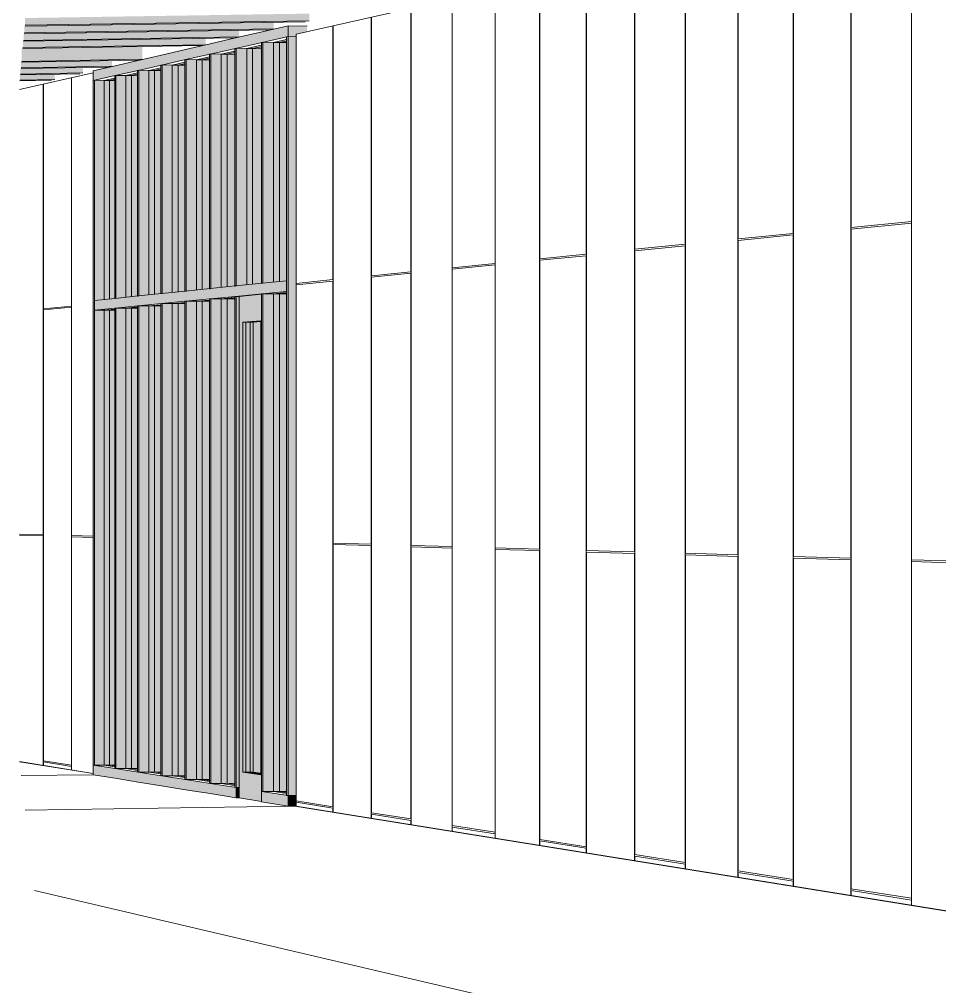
# Model space of a CAD drawing. Header units: inches. Extents: x -2804 to 58974, y -36095 to 66.
# Drawn here: x -2804.3294 to -2804.2335, y 59.9476 to 60.0485 of the extents above; entities that cross this region are included whole.
import ezdxf

# ---------------------------------------------------------------- set-up
doc = ezdxf.new("R2010")
doc.units = ezdxf.units.IN
doc.header["$MEASUREMENT"] = 0
for name, color, linetype, lineweight in [('A-DOOR', 31, 'Continuous', 13), ('A-GLAZ-CURT', 52, 'Continuous', 9), ('A-GLAZ-CWMG', 51, 'Continuous', 9), ('A-WALL-PATT', 111, 'Continuous', 13), ('Conc', 7, 'Continuous', 9), ('L-SITE-WALL', 31, 'Continuous', 13), ('S-BEAM', 12, 'Continuous', 9)]:
    doc.layers.add(name, color=color, linetype=linetype, lineweight=lineweight)

# ---------------------------------------------------------------- blocks, each defined once
blk = doc.blocks.new('FP_22-Entrance - Xcel')
at = {"layer": 'A-WALL-PATT', "lineweight": 9}
for p, q in [((-2804.32692, 59.99475), (-2804.32692, 60.04176)), ((-2804.3269, 60.01832), (-2804.3269, 60.04177)), ((-2804.32399, 60.01861), (-2804.32399, 60.04244)), ((-2804.32398, 59.99466), (-2804.32398, 60.04244)), ((-2804.32399, 60.01861), (-2804.3269, 60.01832)), ((-2804.32399, 60.01849), (-2804.3269, 60.0182)), ((-2804.3269, 59.97118), (-2804.3269, 60.0182)), ((-2804.32399, 59.97072), (-2804.32399, 60.01849)), ((-2804.32692, 59.99475), (-2804.32941, 59.99482)), ((-2804.32941, 59.9947), (-2804.32692, 59.99463)), ((-2804.32692, 59.97106), (-2804.32692, 59.99463)), ((-2804.32173, 59.9946), (-2804.32398, 59.99466)), ((-2804.32398, 59.99454), (-2804.32173, 59.99447)), ((-2804.32398, 59.97059), (-2804.32398, 59.99454)), ((-2804.3269, 59.97118), (-2804.32399, 59.97072)), ((-2804.32692, 59.97069), (-2804.32692, 59.97106)), ((-2804.32399, 59.97059), (-2804.3269, 59.97106)), ((-2804.3269, 59.97069), (-2804.3269, 59.97106)), ((-2804.32399, 59.97022), (-2804.32399, 59.97059)), ((-2804.32398, 59.97022), (-2804.32398, 59.97059))]:
    blk.add_line(p, q, dxfattribs=at)
blk = doc.blocks.new('FP_23-Entrance - Xcel')
at = {"layer": 'A-WALL-PATT', "lineweight": 9}
for p, q in [((-2804.20789, 60.03031), (-2804.20789, 60.06789)), ((-2804.20785, 59.99131), (-2804.20785, 60.0679)), ((-2804.21556, 59.99153), (-2804.21556, 60.06616)), ((-2804.21553, 60.02954), (-2804.21553, 60.06617)), ((-2804.22286, 60.0288), (-2804.22286, 60.06451)), ((-2804.22282, 59.99174), (-2804.22282, 60.06452)), ((-2804.2298, 59.99194), (-2804.2298, 60.06294)), ((-2804.22976, 60.0281), (-2804.22976, 60.06295)), ((-2804.23641, 60.02743), (-2804.23641, 60.06145)), ((-2804.23638, 59.99213), (-2804.23638, 60.06146)), ((-2804.24272, 59.99232), (-2804.24272, 60.06003)), ((-2804.24268, 60.0268), (-2804.24268, 60.06004)), ((-2804.24874, 60.02619), (-2804.24874, 60.05867)), ((-2804.24871, 59.99249), (-2804.24871, 60.05868)), ((-2804.25449, 59.99266), (-2804.25449, 60.05737)), ((-2804.25446, 60.02562), (-2804.25446, 60.05738)), ((-2804.25999, 60.02506), (-2804.25999, 60.05613)), ((-2804.25997, 59.99282), (-2804.25997, 60.05614)), ((-2804.26527, 59.99297), (-2804.26527, 60.05494)), ((-2804.26524, 60.02453), (-2804.26524, 60.05495)), ((-2804.27032, 60.02402), (-2804.27032, 60.0538)), ((-2804.27029, 59.99311), (-2804.27029, 60.05381)), ((-2804.27517, 59.99325), (-2804.27517, 60.05271)), ((-2804.27514, 60.02353), (-2804.27514, 60.05271)), ((-2804.27982, 60.02306), (-2804.27982, 60.05166)), ((-2804.2798, 59.99339), (-2804.2798, 60.05166)), ((-2804.28429, 59.99352), (-2804.28429, 60.05065)), ((-2804.28427, 60.02261), (-2804.28427, 60.05065)), ((-2804.28859, 60.02218), (-2804.28859, 60.04968)), ((-2804.28857, 59.99364), (-2804.28857, 60.04968)), ((-2804.29672, 60.02136), (-2804.29672, 60.04785)), ((-2804.2967, 59.99388), (-2804.2967, 60.04785)), ((-2804.29273, 59.99376), (-2804.29273, 60.04874)), ((-2804.29271, 60.02176), (-2804.29271, 60.04875)), ((-2804.20789, 60.03031), (-2804.21553, 60.02954)), ((-2804.20789, 60.03011), (-2804.21553, 60.02934)), ((-2804.20789, 59.95232), (-2804.20789, 60.03011)), ((-2804.22286, 60.0288), (-2804.22976, 60.0281)), ((-2804.22286, 60.02861), (-2804.22976, 60.02792)), ((-2804.22286, 59.95469), (-2804.22286, 60.02861)), ((-2804.21553, 59.95353), (-2804.21553, 60.02934)), ((-2804.22976, 59.95578), (-2804.22976, 60.02792)), ((-2804.23641, 60.02743), (-2804.24268, 60.0268)), ((-2804.23641, 60.02725), (-2804.24268, 60.02662)), ((-2804.24268, 59.95783), (-2804.24268, 60.02662)), ((-2804.23641, 59.95684), (-2804.23641, 60.02725)), ((-2804.24874, 60.02619), (-2804.25446, 60.02562)), ((-2804.24874, 60.02602), (-2804.25446, 60.02545)), ((-2804.24874, 59.95879), (-2804.24874, 60.02602)), ((-2804.25999, 60.02506), (-2804.26524, 60.02453)), ((-2804.25999, 60.02489), (-2804.26524, 60.02437)), ((-2804.25999, 59.96057), (-2804.25999, 60.02489)), ((-2804.25446, 59.9597), (-2804.25446, 60.02545)), ((-2804.27032, 60.02402), (-2804.27514, 60.02353)), ((-2804.27032, 60.02386), (-2804.27514, 60.02338)), ((-2804.27032, 59.96221), (-2804.27032, 60.02386)), ((-2804.26524, 59.96141), (-2804.26524, 60.02437)), ((-2804.27982, 60.02306), (-2804.28427, 60.02261)), ((-2804.27982, 60.02291), (-2804.28427, 60.02246)), ((-2804.27982, 59.96372), (-2804.27982, 60.02291)), ((-2804.27514, 59.96297), (-2804.27514, 60.02338)), ((-2804.28859, 60.02218), (-2804.29271, 60.02176)), ((-2804.28859, 60.02203), (-2804.29271, 60.02162)), ((-2804.29271, 59.96576), (-2804.29271, 60.02162)), ((-2804.28859, 59.96511), (-2804.28859, 60.02203)), ((-2804.28427, 59.96442), (-2804.28427, 60.02246)), ((-2804.29672, 60.02136), (-2804.30054, 60.02097)), ((-2804.29672, 60.02122), (-2804.30054, 60.02083)), ((-2804.29672, 59.96639), (-2804.29672, 60.02122)), ((-2804.29273, 59.99376), (-2804.2967, 59.99388)), ((-2804.2967, 59.99373), (-2804.29273, 59.99362)), ((-2804.2967, 59.96625), (-2804.2967, 59.99373)), ((-2804.29273, 59.96562), (-2804.29273, 59.99362)), ((-2804.28429, 59.99352), (-2804.28857, 59.99364)), ((-2804.28857, 59.99349), (-2804.28429, 59.99337)), ((-2804.28857, 59.96496), (-2804.28857, 59.99349)), ((-2804.28429, 59.96427), (-2804.28429, 59.99337)), ((-2804.27517, 59.99325), (-2804.2798, 59.99339)), ((-2804.2798, 59.99323), (-2804.27517, 59.9931)), ((-2804.2798, 59.96356), (-2804.2798, 59.99323)), ((-2804.27517, 59.96282), (-2804.27517, 59.9931)), ((-2804.26527, 59.99297), (-2804.27029, 59.99311)), ((-2804.27029, 59.99295), (-2804.26527, 59.99281)), ((-2804.27029, 59.96205), (-2804.27029, 59.99295)), ((-2804.26527, 59.96125), (-2804.26527, 59.99281)), ((-2804.25449, 59.99266), (-2804.25997, 59.99282)), ((-2804.25997, 59.99265), (-2804.25449, 59.99249)), ((-2804.25997, 59.9604), (-2804.25997, 59.99265)), ((-2804.25449, 59.95953), (-2804.25449, 59.99249)), ((-2804.24272, 59.99232), (-2804.24871, 59.99249)), ((-2804.24871, 59.99232), (-2804.24272, 59.99214)), ((-2804.24871, 59.95861), (-2804.24871, 59.99232)), ((-2804.24272, 59.95766), (-2804.24272, 59.99214)), ((-2804.2298, 59.99194), (-2804.23638, 59.99213)), ((-2804.23638, 59.99195), (-2804.2298, 59.99176)), ((-2804.23638, 59.95665), (-2804.23638, 59.99195)), ((-2804.2298, 59.9556), (-2804.2298, 59.99176)), ((-2804.21556, 59.99153), (-2804.22282, 59.99174)), ((-2804.22282, 59.99155), (-2804.21556, 59.99134)), ((-2804.22282, 59.95449), (-2804.22282, 59.99155)), ((-2804.21556, 59.95334), (-2804.21556, 59.99134)), ((-2804.20742, 59.9913), (-2804.20785, 59.99131)), ((-2804.20785, 59.99111), (-2804.20742, 59.9911)), ((-2804.20785, 59.95211), (-2804.20785, 59.99111)), ((-2804.30054, 59.967), (-2804.29672, 59.96639)), ((-2804.30054, 59.96686), (-2804.29672, 59.96625)), ((-2804.29672, 59.96582), (-2804.29672, 59.96625)), ((-2804.2967, 59.96582), (-2804.2967, 59.96625)), ((-2804.29273, 59.96518), (-2804.29273, 59.96562)), ((-2804.29271, 59.96576), (-2804.28859, 59.96511)), ((-2804.28859, 59.96496), (-2804.29271, 59.96561)), ((-2804.29271, 59.96518), (-2804.29271, 59.96561)), ((-2804.28859, 59.96452), (-2804.28859, 59.96496)), ((-2804.28857, 59.96451), (-2804.28857, 59.96496)), ((-2804.28429, 59.96382), (-2804.28429, 59.96427)), ((-2804.28427, 59.96442), (-2804.27982, 59.96372)), ((-2804.28427, 59.96427), (-2804.27982, 59.96356)), ((-2804.28427, 59.96382), (-2804.28427, 59.96427)), ((-2804.27982, 59.9631), (-2804.27982, 59.96356)), ((-2804.2798, 59.9631), (-2804.2798, 59.96356)), ((-2804.27517, 59.96235), (-2804.27517, 59.96282)), ((-2804.27514, 59.96297), (-2804.27032, 59.96221)), ((-2804.27032, 59.96205), (-2804.27514, 59.96282)), ((-2804.27514, 59.96235), (-2804.27514, 59.96282)), ((-2804.27032, 59.96157), (-2804.27032, 59.96205)), ((-2804.27029, 59.96157), (-2804.27029, 59.96205)), ((-2804.26527, 59.96076), (-2804.26527, 59.96125)), ((-2804.26524, 59.96141), (-2804.25999, 59.96057)), ((-2804.26524, 59.96124), (-2804.25999, 59.96041)), ((-2804.26524, 59.96075), (-2804.26524, 59.96124)), ((-2804.25999, 59.95991), (-2804.25999, 59.96041)), ((-2804.25997, 59.9599), (-2804.25997, 59.9604)), ((-2804.25449, 59.95902), (-2804.25449, 59.95953)), ((-2804.25446, 59.9597), (-2804.24874, 59.95879)), ((-2804.24874, 59.95862), (-2804.25446, 59.95953)), ((-2804.25446, 59.95901), (-2804.25446, 59.95953)), ((-2804.24874, 59.95809), (-2804.24874, 59.95862)), ((-2804.24871, 59.95809), (-2804.24871, 59.95861)), ((-2804.24272, 59.95712), (-2804.24272, 59.95766)), ((-2804.24268, 59.95783), (-2804.23641, 59.95684)), ((-2804.24268, 59.95765), (-2804.23641, 59.95665)), ((-2804.24268, 59.95712), (-2804.24268, 59.95765)), ((-2804.23641, 59.95611), (-2804.23641, 59.95665)), ((-2804.23638, 59.9561), (-2804.23638, 59.95665)), ((-2804.2298, 59.95504), (-2804.2298, 59.9556)), ((-2804.22976, 59.95578), (-2804.22286, 59.95469)), ((-2804.22286, 59.9545), (-2804.22976, 59.9556)), ((-2804.22976, 59.95503), (-2804.22976, 59.9556)), ((-2804.22286, 59.95392), (-2804.22286, 59.9545)), ((-2804.22282, 59.95391), (-2804.22282, 59.95449)), ((-2804.21556, 59.95275), (-2804.21556, 59.95334)), ((-2804.21553, 59.95353), (-2804.20789, 59.95232)), ((-2804.21553, 59.95333), (-2804.20789, 59.95211)), ((-2804.21553, 59.95274), (-2804.21553, 59.95333)), ((-2804.20789, 59.95151), (-2804.20789, 59.95211)), ((-2804.20785, 59.9515), (-2804.20785, 59.95211))]:
    blk.add_line(p, q, dxfattribs=at)

msp = doc.modelspace()

# ---------------------------------------------------------------- hatches: boundary and pattern name
at = {"layer": 'A-DOOR', "lineweight": 5}
h = msp.add_hatch(color=256, dxfattribs=at)
h.paths.add_polyline_path([(-2804.30417, 59.96694), (-2804.30417, 60.01984), (-2804.30649, 60.01961), (-2804.30649, 59.96731), (-2804.30613, 59.96725)], flags=0)
h.paths.add_polyline_path([(-2804.30423, 59.9697), (-2804.30612, 59.96998), (-2804.30612, 60.01692), (-2804.30423, 60.01708), (-2804.30423, 59.99125)], flags=0)
for points in [[(-2804.30612, 59.96998), (-2804.30581, 59.96999), (-2804.30581, 60.01692), (-2804.30612, 60.01691), (-2804.30612, 59.96999)], [(-2804.30581, 59.96998), (-2804.30503, 59.96999), (-2804.30503, 60.01691), (-2804.30581, 60.01691), (-2804.30581, 59.96999)]]:
    msp.add_hatch(color=256, dxfattribs=at).paths.add_polyline_path(points, flags=0)
at = {"layer": 'A-DOOR', "lineweight": 5, "transparency": 33554496}
msp.add_hatch(color=256, dxfattribs=at).paths.add_polyline_path([(-2804.30424, 59.96975), (-2804.30424, 60.01705), (-2804.30581, 60.01692), (-2804.30578, 59.96998), (-2804.30425, 59.96975)], flags=0)
at = {"layer": 'A-GLAZ-CURT', "lineweight": 5, "transparency": 33554458}
for points in [[(-2804.30571, 60.02082), (-2804.30419, 60.02099), (-2804.30419, 60.04582), (-2804.30571, 60.04548), (-2804.30571, 60.02095)], [(-2804.30291, 60.02111), (-2804.30157, 60.02124), (-2804.30157, 60.0464), (-2804.30291, 60.0461), (-2804.30291, 60.02125)], [(-2804.30837, 60.02055), (-2804.30697, 60.02071), (-2804.30697, 60.0452), (-2804.30837, 60.04488), (-2804.30837, 60.02067)], [(-2804.31347, 60.02003), (-2804.31217, 60.02017), (-2804.31217, 60.04403), (-2804.31347, 60.04374), (-2804.31347, 60.02013)], [(-2804.31095, 60.02028), (-2804.30961, 60.02044), (-2804.30961, 60.04461), (-2804.31095, 60.0443), (-2804.31095, 60.0204)], [(-2804.31831, 60.01953), (-2804.31711, 60.01967), (-2804.31711, 60.04292), (-2804.31831, 60.04265), (-2804.31831, 60.01966)], [(-2804.31592, 60.01977), (-2804.31467, 60.01992), (-2804.31467, 60.04347), (-2804.31592, 60.04319), (-2804.31592, 60.01988)], [(-2804.32058, 60.0193), (-2804.31949, 60.01942), (-2804.31949, 60.04239), (-2804.32058, 60.04214), (-2804.32058, 60.01931)], [(-2804.30157, 59.96777), (-2804.30157, 60.02001), (-2804.30291, 60.01988), (-2804.30291, 59.96798)], [(-2804.31467, 59.96981), (-2804.31467, 60.01874), (-2804.31592, 60.01862), (-2804.3159, 59.97)], [(-2804.31217, 59.96942), (-2804.31217, 60.01898), (-2804.31347, 60.01886), (-2804.31345, 59.96961)], [(-2804.30961, 59.96902), (-2804.30961, 60.01923), (-2804.31095, 60.0191), (-2804.31093, 59.96922)], [(-2804.30697, 59.96861), (-2804.30697, 60.01949), (-2804.30837, 60.01935), (-2804.30834, 59.96882)], [(-2804.31949, 59.97055), (-2804.31949, 60.01828), (-2804.32058, 60.01817), (-2804.32058, 59.97072)], [(-2804.31711, 59.97018), (-2804.31711, 60.01851), (-2804.31831, 60.01839), (-2804.3183, 59.97037), (-2804.31778, 59.97029)]]:
    msp.add_hatch(color=256, dxfattribs=at).paths.add_polyline_path(points, flags=0)
at = {"layer": 'A-GLAZ-CWMG', "lineweight": 5}
for points in [[(-2804.30409, 60.04611), (-2804.3014, 60.04672), (-2804.3014, 60.04783), (-2804.30409, 60.04721)], [(-2804.30688, 60.04548), (-2804.30409, 60.04611), (-2804.30409, 60.04721), (-2804.30688, 60.04657)], [(-2804.31208, 60.04431), (-2804.30951, 60.04489), (-2804.30951, 60.04596), (-2804.31208, 60.04537), (-2804.31208, 60.04499)], [(-2804.30951, 60.04489), (-2804.30688, 60.04548), (-2804.30688, 60.04657), (-2804.30951, 60.04596), (-2804.30951, 60.0458)], [(-2804.30417, 60.02098), (-2804.30402, 60.02099), (-2804.30402, 60.04613), (-2804.30417, 60.04609), (-2804.30417, 60.0228)], [(-2804.30402, 60.02099), (-2804.30291, 60.02111), (-2804.30293, 60.0461), (-2804.30402, 60.04611), (-2804.30402, 60.02124)], [(-2804.30291, 60.02111), (-2804.3016, 60.02125), (-2804.3016, 60.04608), (-2804.30291, 60.0461), (-2804.30291, 60.02124)], [(-2804.30155, 60.02068), (-2804.3014, 60.0207), (-2804.3014, 60.04672), (-2804.30155, 60.04668), (-2804.30155, 60.0228)], [(-2804.30054, 60.02069), (-2804.30054, 60.0467), (-2804.3014, 60.04672), (-2804.3014, 60.0207), (-2804.30059, 60.02069)], [(-2804.31703, 60.04319), (-2804.31458, 60.04374), (-2804.31458, 60.04479), (-2804.31703, 60.04423), (-2804.31703, 60.04386)], [(-2804.31458, 60.04374), (-2804.31208, 60.04431), (-2804.31208, 60.04537), (-2804.31458, 60.04479), (-2804.31458, 60.04386)], [(-2804.30958, 60.02042), (-2804.30944, 60.02044), (-2804.30944, 60.0449), (-2804.30958, 60.04487), (-2804.30958, 60.02632)], [(-2804.30944, 60.02044), (-2804.30837, 60.02055), (-2804.30838, 60.04488), (-2804.30944, 60.04489), (-2804.30944, 60.02068)], [(-2804.30837, 60.02055), (-2804.307, 60.02071), (-2804.307, 60.04486), (-2804.30837, 60.04488), (-2804.30837, 60.02068)], [(-2804.30695, 60.02069), (-2804.3068, 60.02071), (-2804.3068, 60.0455), (-2804.30695, 60.04546), (-2804.30695, 60.02631)], [(-2804.3068, 60.02071), (-2804.30571, 60.02082), (-2804.30573, 60.04548), (-2804.3068, 60.04548), (-2804.3068, 60.02099)], [(-2804.30571, 60.02082), (-2804.30422, 60.02099), (-2804.30422, 60.04545), (-2804.30571, 60.04548), (-2804.30571, 60.02097)], [(-2804.31941, 60.04266), (-2804.31703, 60.04319), (-2804.31703, 60.04423), (-2804.31941, 60.04368)], [(-2804.31465, 60.0199), (-2804.31452, 60.01991), (-2804.31452, 60.04376), (-2804.31465, 60.04373), (-2804.31465, 60.02632)], [(-2804.31452, 60.01991), (-2804.31347, 60.02003), (-2804.31348, 60.04374), (-2804.31452, 60.04374), (-2804.31452, 60.02015)], [(-2804.31347, 60.02003), (-2804.3122, 60.02017), (-2804.3122, 60.04372), (-2804.31347, 60.04374), (-2804.31347, 60.02015)], [(-2804.31215, 60.02016), (-2804.31201, 60.02017), (-2804.31201, 60.04432), (-2804.31215, 60.04429), (-2804.31215, 60.02632)], [(-2804.31201, 60.02017), (-2804.31095, 60.02028), (-2804.31097, 60.0443), (-2804.31201, 60.04431), (-2804.31201, 60.02043)], [(-2804.31095, 60.02028), (-2804.30963, 60.02044), (-2804.30963, 60.04428), (-2804.31095, 60.0443), (-2804.31095, 60.02041)], [(-2804.32172, 60.04214), (-2804.31941, 60.04266), (-2804.31941, 60.04368), (-2804.32172, 60.04315), (-2804.32172, 60.04274)], [(-2804.31709, 60.01965), (-2804.31696, 60.01966), (-2804.31696, 60.04321), (-2804.31709, 60.04318), (-2804.31709, 60.02632)], [(-2804.31696, 60.01966), (-2804.31592, 60.01977), (-2804.31594, 60.04319), (-2804.31696, 60.04319), (-2804.31696, 60.01989)], [(-2804.31592, 60.01977), (-2804.3147, 60.01992), (-2804.3147, 60.04317), (-2804.31592, 60.04319), (-2804.31592, 60.01989)], [(-2804.32172, 60.01867), (-2804.32159, 60.01868), (-2804.32159, 60.04217), (-2804.32172, 60.04214), (-2804.32172, 60.01931)], [(-2804.32159, 60.01919), (-2804.32058, 60.01931), (-2804.3206, 60.04215), (-2804.32159, 60.04214), (-2804.32159, 60.01931)], [(-2804.32058, 60.0193), (-2804.31951, 60.01942), (-2804.31951, 60.04213), (-2804.32058, 60.04214), (-2804.32058, 60.01931)], [(-2804.31947, 60.01941), (-2804.31934, 60.01942), (-2804.31934, 60.04267), (-2804.31947, 60.04264), (-2804.31947, 60.03334)], [(-2804.31934, 60.01942), (-2804.31831, 60.01953), (-2804.31833, 60.04265), (-2804.31934, 60.04266), (-2804.31934, 60.01964)], [(-2804.31831, 60.01953), (-2804.31714, 60.01967), (-2804.31714, 60.04263), (-2804.31831, 60.04265), (-2804.31831, 60.01964)], [(-2804.30951, 60.01935), (-2804.30688, 60.01961), (-2804.30688, 60.0207), (-2804.30951, 60.02043)], [(-2804.30688, 60.01961), (-2804.30409, 60.01988), (-2804.30409, 60.02098), (-2804.30688, 60.0207)], [(-2804.30409, 60.01988), (-2804.30155, 60.02013), (-2804.30155, 60.02124), (-2804.30409, 60.02098)], [(-2804.3014, 59.96755), (-2804.3014, 60.0207), (-2804.30155, 60.02068), (-2804.30155, 59.96757)], [(-2804.3014, 59.96755), (-2804.30054, 59.96756), (-2804.30054, 60.02069), (-2804.3014, 60.0207), (-2804.3014, 59.99125)], [(-2804.31941, 60.01839), (-2804.31703, 60.01862), (-2804.31703, 60.01966), (-2804.31941, 60.01941), (-2804.31941, 60.01931)], [(-2804.31703, 60.01862), (-2804.31458, 60.01886), (-2804.31458, 60.01991), (-2804.31703, 60.01966), (-2804.31703, 60.01931)], [(-2804.31458, 60.01886), (-2804.31208, 60.0191), (-2804.31208, 60.02016), (-2804.31458, 60.01991), (-2804.31458, 60.0193)], [(-2804.31208, 60.0191), (-2804.30951, 60.01935), (-2804.30951, 60.02043), (-2804.31208, 60.02016), (-2804.31208, 60.0193)], [(-2804.3068, 59.9684), (-2804.3068, 60.01962), (-2804.30695, 60.0196), (-2804.30695, 59.96842)], [(-2804.3068, 59.9684), (-2804.30649, 59.9684), (-2804.30649, 60.01961), (-2804.3068, 60.01958), (-2804.3068, 59.96998)], [(-2804.30402, 59.96796), (-2804.30402, 60.01989), (-2804.30417, 60.01987), (-2804.30417, 59.96798)], [(-2804.30402, 59.96796), (-2804.30291, 59.96798), (-2804.30291, 60.01988), (-2804.30402, 60.01985), (-2804.30402, 59.96798)], [(-2804.30291, 59.96798), (-2804.3016, 59.96799), (-2804.3016, 60.01987), (-2804.30291, 60.01988), (-2804.30291, 59.96798)], [(-2804.32159, 59.97071), (-2804.32159, 60.01868), (-2804.32172, 60.01867), (-2804.32172, 59.97073)], [(-2804.32159, 60.01818), (-2804.31941, 60.01839), (-2804.31941, 60.01941), (-2804.32159, 60.01919)], [(-2804.31696, 59.96999), (-2804.31696, 60.01863), (-2804.31709, 60.01862), (-2804.31709, 59.97001)], [(-2804.31696, 59.96999), (-2804.31592, 59.97), (-2804.31592, 60.01862), (-2804.31696, 60.01862), (-2804.31696, 59.97)], [(-2804.31592, 59.97), (-2804.3147, 59.97002), (-2804.3147, 60.01861), (-2804.31592, 60.01862), (-2804.31592, 59.97721)], [(-2804.31452, 59.9696), (-2804.31452, 60.01887), (-2804.31465, 60.01885), (-2804.31465, 59.96963)], [(-2804.31452, 59.9696), (-2804.31347, 59.96962), (-2804.31347, 60.01886), (-2804.31452, 60.01886), (-2804.31452, 59.96961)], [(-2804.31347, 59.96962), (-2804.3122, 59.96963), (-2804.3122, 60.01885), (-2804.31347, 60.01886), (-2804.31347, 59.97722)], [(-2804.31201, 59.96921), (-2804.31201, 60.01911), (-2804.31215, 60.0191), (-2804.31215, 59.96923)], [(-2804.31201, 59.96921), (-2804.31095, 59.96923), (-2804.31095, 60.0191), (-2804.31201, 60.0191), (-2804.31201, 59.96922)], [(-2804.31095, 59.96923), (-2804.30963, 59.96924), (-2804.30963, 60.01909), (-2804.31095, 60.0191), (-2804.31095, 59.97722)], [(-2804.30944, 59.96881), (-2804.30944, 60.01936), (-2804.30958, 60.01935), (-2804.30958, 59.96883)], [(-2804.30944, 59.96881), (-2804.30837, 59.96882), (-2804.30837, 60.01935), (-2804.30944, 60.01933), (-2804.30944, 59.96882)], [(-2804.30837, 59.96882), (-2804.307, 59.96884), (-2804.307, 60.01934), (-2804.30837, 60.01935), (-2804.30837, 59.97722)], [(-2804.32159, 59.97071), (-2804.32058, 59.97073), (-2804.32058, 60.01817), (-2804.32159, 60.01815), (-2804.32159, 59.97073)], [(-2804.32002, 59.97073), (-2804.31951, 59.97074), (-2804.31951, 60.01816), (-2804.32058, 60.01816), (-2804.32058, 59.97073)], [(-2804.31934, 59.97036), (-2804.31934, 60.0184), (-2804.31947, 60.01839), (-2804.31947, 59.97038)], [(-2804.31934, 59.97036), (-2804.31831, 59.97037), (-2804.31831, 60.01839), (-2804.31934, 60.01837), (-2804.31934, 59.97037)], [(-2804.31831, 59.97037), (-2804.31714, 59.97039), (-2804.31714, 60.01838), (-2804.31831, 60.01839), (-2804.31831, 59.97721)], [(-2804.30428, 59.96988), (-2804.30429, 60.01698), (-2804.30504, 60.01691), (-2804.30504, 59.96999), (-2804.3043, 59.96988)], [(-2804.31941, 59.96935), (-2804.31941, 59.97037), (-2804.32172, 59.97073), (-2804.32172, 59.96972)], [(-2804.31703, 59.96896), (-2804.31703, 59.97), (-2804.31941, 59.97037), (-2804.31941, 59.96935), (-2804.31776, 59.96908)], [(-2804.31458, 59.96857), (-2804.31458, 59.96961), (-2804.31703, 59.97), (-2804.31703, 59.96896)], [(-2804.31208, 59.96816), (-2804.31208, 59.96922), (-2804.31458, 59.96961), (-2804.31458, 59.96857)], [(-2804.30951, 59.96775), (-2804.30951, 59.96882), (-2804.31208, 59.96922), (-2804.31208, 59.96816)], [(-2804.3068, 59.96731), (-2804.3068, 59.9684), (-2804.30951, 59.96882), (-2804.30951, 59.96775)], [(-2804.3014, 59.96643), (-2804.3014, 59.96755), (-2804.30417, 59.96798), (-2804.30417, 59.96688)]]:
    msp.add_hatch(color=256, dxfattribs=at).paths.add_polyline_path(points, flags=0)
at = {"layer": 'A-GLAZ-CWMG'}
for points in [[(-2804.30054, 60.0467), (-2804.30054, 60.04698), (-2804.29941, 60.04725), (-2804.29941, 60.04779), (-2804.3014, 60.04783), (-2804.3014, 60.04672), (-2804.30086, 60.04671)], [(-2804.3068, 59.96731), (-2804.30649, 59.96731), (-2804.30649, 59.9684), (-2804.3068, 59.9684), (-2804.3068, 59.96731)], [(-2804.3014, 59.96643), (-2804.30054, 59.96644), (-2804.30054, 59.96756), (-2804.3014, 59.96755)]]:
    msp.add_hatch(color=256, dxfattribs=at).paths.add_polyline_path(points, flags=0)
at = {"layer": 'S-BEAM', "lineweight": 5}
for points in [[(-2804.32881, 60.04791), (-2804.29918, 60.04837), (-2804.29918, 60.04911), (-2804.32881, 60.04865), (-2804.32881, 60.04854)], [(-2804.32889, 60.04709), (-2804.30291, 60.04751), (-2804.30291, 60.04822), (-2804.32889, 60.04782), (-2804.32889, 60.04735)], [(-2804.32897, 60.04631), (-2804.30651, 60.04668), (-2804.30651, 60.04737), (-2804.32897, 60.04701), (-2804.32897, 60.04654)], [(-2804.32904, 60.04556), (-2804.30999, 60.04587), (-2804.30999, 60.04654), (-2804.32904, 60.04623), (-2804.32904, 60.04571)], [(-2804.32917, 60.04413), (-2804.3166, 60.04435), (-2804.3166, 60.04569), (-2804.32917, 60.04548), (-2804.32917, 60.04491)], [(-2804.32924, 60.04346), (-2804.31974, 60.04362), (-2804.31974, 60.04422), (-2804.32924, 60.04406), (-2804.32924, 60.04386)], [(-2804.32936, 60.04218), (-2804.32573, 60.04224), (-2804.32573, 60.0428), (-2804.32936, 60.04274), (-2804.32936, 60.04221)], [(-2804.3293, 60.04281), (-2804.32278, 60.04292), (-2804.32278, 60.0435), (-2804.3293, 60.04339)]]:
    msp.add_hatch(color=256, dxfattribs=at).paths.add_polyline_path(points, flags=0)

# ---------------------------------------------------------------- linework, layer by layer
at = {"layer": 'A-DOOR'}
for p, q in [((-2804.30417, 60.01984), (-2804.30649, 60.01961)), ((-2804.30649, 59.96731), (-2804.30649, 60.01961)), ((-2804.30612, 60.01692), (-2804.30423, 60.01708)), ((-2804.30581, 60.01692), (-2804.30612, 60.01692)), ((-2804.30612, 60.01692), (-2804.30612, 59.96998)), ((-2804.30424, 60.01705), (-2804.30581, 60.01692)), ((-2804.30581, 59.96998), (-2804.30581, 60.01692)), ((-2804.30581, 60.01692), (-2804.30534, 60.01691)), ((-2804.30503, 60.01691), (-2804.30581, 60.01692)), ((-2804.30534, 60.01691), (-2804.30425, 60.01701)), ((-2804.30534, 59.96999), (-2804.30534, 60.01691)), ((-2804.30425, 60.01698), (-2804.30503, 60.01691)), ((-2804.30503, 60.01691), (-2804.30503, 59.96999)), ((-2804.30423, 59.9697), (-2804.30423, 60.01708)), ((-2804.30581, 59.96998), (-2804.30612, 59.96998)), ((-2804.30612, 59.96998), (-2804.30423, 59.9697)), ((-2804.30581, 59.96998), (-2804.30534, 59.96999)), ((-2804.30503, 59.96999), (-2804.30581, 59.96998)), ((-2804.30424, 59.96975), (-2804.30581, 59.96998)), ((-2804.30425, 59.96983), (-2804.30534, 59.96999)), ((-2804.30503, 59.96999), (-2804.30425, 59.96988)), ((-2804.30417, 59.96694), (-2804.30649, 59.96731))]:
    msp.add_line(p, q, dxfattribs=at)
at = {"layer": 'A-GLAZ-CURT'}
for p, q in [((-2804.30419, 60.04582), (-2804.30571, 60.04548)), ((-2804.30157, 60.0464), (-2804.30291, 60.0461)), ((-2804.30291, 60.0461), (-2804.30291, 60.02111)), ((-2804.30291, 60.0461), (-2804.30229, 60.04609)), ((-2804.30229, 60.04609), (-2804.30159, 60.04625)), ((-2804.30229, 60.02117), (-2804.30229, 60.04609)), ((-2804.30697, 60.0452), (-2804.30837, 60.04488)), ((-2804.30837, 60.04488), (-2804.30837, 60.02055)), ((-2804.30837, 60.04488), (-2804.30775, 60.04487)), ((-2804.30775, 60.04487), (-2804.30698, 60.04504)), ((-2804.30775, 60.02061), (-2804.30775, 60.04487)), ((-2804.30571, 60.04548), (-2804.30571, 60.02082)), ((-2804.30571, 60.04548), (-2804.30509, 60.04546)), ((-2804.30509, 60.04546), (-2804.3042, 60.04566)), ((-2804.30509, 60.02089), (-2804.30509, 60.04546)), ((-2804.31217, 60.04403), (-2804.31347, 60.04374)), ((-2804.31347, 60.04374), (-2804.31347, 60.02003)), ((-2804.31347, 60.04374), (-2804.31287, 60.04373)), ((-2804.31287, 60.04373), (-2804.31219, 60.04388)), ((-2804.30961, 60.04461), (-2804.31095, 60.0443)), ((-2804.31095, 60.0443), (-2804.31095, 60.02028)), ((-2804.31095, 60.0443), (-2804.31034, 60.04429)), ((-2804.31034, 60.04429), (-2804.30962, 60.04445)), ((-2804.31034, 60.02035), (-2804.31034, 60.04429)), ((-2804.31711, 60.04292), (-2804.31831, 60.04265)), ((-2804.31773, 60.04264), (-2804.31713, 60.04278)), ((-2804.31467, 60.04347), (-2804.31592, 60.04319)), ((-2804.31592, 60.04319), (-2804.31592, 60.01977)), ((-2804.31592, 60.04319), (-2804.31533, 60.04318)), ((-2804.31533, 60.04318), (-2804.31469, 60.04332)), ((-2804.31533, 60.01984), (-2804.31533, 60.04318)), ((-2804.31287, 60.02009), (-2804.31287, 60.04373)), ((-2804.31949, 60.04239), (-2804.32058, 60.04215)), ((-2804.32058, 60.04215), (-2804.32058, 60.01931)), ((-2804.32058, 60.04215), (-2804.32, 60.04214)), ((-2804.32, 60.04214), (-2804.3195, 60.04225)), ((-2804.32, 60.01936), (-2804.32, 60.04214)), ((-2804.31831, 60.04265), (-2804.31831, 60.01953)), ((-2804.31831, 60.04265), (-2804.31773, 60.04264)), ((-2804.31773, 60.01959), (-2804.31773, 60.04264)), ((-2804.30157, 60.02001), (-2804.30291, 60.01988)), ((-2804.30291, 60.01988), (-2804.30291, 59.96798)), ((-2804.30291, 60.01988), (-2804.30229, 60.01987)), ((-2804.30229, 60.01987), (-2804.30159, 60.01994)), ((-2804.30229, 59.96798), (-2804.30229, 60.01987)), ((-2804.31467, 60.01874), (-2804.31592, 60.01862)), ((-2804.31592, 60.01862), (-2804.31592, 59.97)), ((-2804.31592, 60.01862), (-2804.31533, 60.01862)), ((-2804.31533, 60.01862), (-2804.31469, 60.01868)), ((-2804.31533, 59.97001), (-2804.31533, 60.01862)), ((-2804.31217, 60.01898), (-2804.31347, 60.01886)), ((-2804.31347, 60.01886), (-2804.31347, 59.96962)), ((-2804.31347, 60.01886), (-2804.31287, 60.01885)), ((-2804.31287, 60.01885), (-2804.31219, 60.01892)), ((-2804.31287, 59.96963), (-2804.31287, 60.01885)), ((-2804.30961, 60.01923), (-2804.31095, 60.0191)), ((-2804.31095, 60.0191), (-2804.31095, 59.96923)), ((-2804.31095, 60.0191), (-2804.31034, 60.0191)), ((-2804.31034, 60.0191), (-2804.30962, 60.01917)), ((-2804.31034, 59.96923), (-2804.31034, 60.0191)), ((-2804.30697, 60.01949), (-2804.30837, 60.01935)), ((-2804.30837, 60.01935), (-2804.30837, 59.96882)), ((-2804.30837, 60.01935), (-2804.30775, 60.01935)), ((-2804.30775, 60.01935), (-2804.30698, 60.01942)), ((-2804.30775, 59.96883), (-2804.30775, 60.01935)), ((-2804.31949, 60.01828), (-2804.32058, 60.01817)), ((-2804.32058, 60.01817), (-2804.32058, 59.97072)), ((-2804.32058, 60.01817), (-2804.32, 60.01817)), ((-2804.32, 60.01817), (-2804.3195, 60.01821)), ((-2804.32, 59.97073), (-2804.32, 60.01817)), ((-2804.31711, 60.01851), (-2804.31831, 60.01839)), ((-2804.31831, 60.01839), (-2804.31831, 59.97037)), ((-2804.31831, 60.01839), (-2804.31773, 60.01839)), ((-2804.31773, 60.01839), (-2804.31713, 60.01844)), ((-2804.31773, 59.97038), (-2804.31773, 60.01839)), ((-2804.32058, 59.97072), (-2804.32, 59.97073)), ((-2804.32058, 59.97072), (-2804.31949, 59.97055)), ((-2804.3195, 59.97065), (-2804.32, 59.97073)), ((-2804.31831, 59.97037), (-2804.31773, 59.97038)), ((-2804.31831, 59.97037), (-2804.31711, 59.97018)), ((-2804.31713, 59.97029), (-2804.31773, 59.97038)), ((-2804.31592, 59.97), (-2804.31533, 59.97001)), ((-2804.31592, 59.97), (-2804.31467, 59.96981)), ((-2804.31469, 59.96991), (-2804.31533, 59.97001)), ((-2804.31347, 59.96962), (-2804.31287, 59.96963)), ((-2804.31347, 59.96962), (-2804.31217, 59.96942)), ((-2804.31219, 59.96952), (-2804.31287, 59.96963)), ((-2804.31095, 59.96923), (-2804.30961, 59.96902)), ((-2804.31095, 59.96923), (-2804.31034, 59.96923)), ((-2804.30962, 59.96912), (-2804.31034, 59.96923)), ((-2804.30837, 59.96882), (-2804.30775, 59.96883)), ((-2804.30837, 59.96882), (-2804.30697, 59.96861)), ((-2804.30698, 59.96871), (-2804.30775, 59.96883)), ((-2804.30291, 59.96798), (-2804.30157, 59.96777)), ((-2804.30291, 59.96798), (-2804.30229, 59.96798)), ((-2804.30159, 59.96788), (-2804.30229, 59.96798))]:
    msp.add_line(p, q, dxfattribs=at)
at = {"layer": 'A-GLAZ-CWMG'}
for p, q in [((-2804.3014, 60.04783), (-2804.30409, 60.04721)), ((-2804.29941, 60.04779), (-2804.3014, 60.04783)), ((-2804.3014, 60.04783), (-2804.3014, 60.04672)), ((-2804.30409, 60.04721), (-2804.30688, 60.04657)), ((-2804.30951, 60.04596), (-2804.31208, 60.04537)), ((-2804.30688, 60.04657), (-2804.30951, 60.04596)), ((-2804.30409, 60.04611), (-2804.30688, 60.04548)), ((-2804.30417, 60.04609), (-2804.30402, 60.04613)), ((-2804.30417, 60.04609), (-2804.30417, 60.02098)), ((-2804.3014, 60.04672), (-2804.30409, 60.04611)), ((-2804.30402, 60.04613), (-2804.30293, 60.0461)), ((-2804.30402, 60.04613), (-2804.30402, 60.02099)), ((-2804.30291, 60.0461), (-2804.3016, 60.04608)), ((-2804.30155, 60.04668), (-2804.3014, 60.04672)), ((-2804.30155, 60.02068), (-2804.30155, 60.04668)), ((-2804.3014, 60.04672), (-2804.30056, 60.0467)), ((-2804.3014, 60.04672), (-2804.30056, 60.0467)), ((-2804.3014, 60.0207), (-2804.3014, 60.04672)), ((-2804.31458, 60.04479), (-2804.31703, 60.04423)), ((-2804.31208, 60.04537), (-2804.31458, 60.04479)), ((-2804.30951, 60.04489), (-2804.31208, 60.04431)), ((-2804.30958, 60.04487), (-2804.30944, 60.0449)), ((-2804.30958, 60.04487), (-2804.30958, 60.02042)), ((-2804.30688, 60.04548), (-2804.30951, 60.04489)), ((-2804.30944, 60.0449), (-2804.30838, 60.04488)), ((-2804.30944, 60.0449), (-2804.30944, 60.02044)), ((-2804.30837, 60.04488), (-2804.307, 60.04486)), ((-2804.30695, 60.04546), (-2804.3068, 60.0455)), ((-2804.30695, 60.04546), (-2804.30695, 60.02069)), ((-2804.3068, 60.0455), (-2804.30573, 60.04548)), ((-2804.3068, 60.0455), (-2804.3068, 60.02071)), ((-2804.30571, 60.04548), (-2804.30422, 60.04545)), ((-2804.31703, 60.04423), (-2804.31941, 60.04368)), ((-2804.31458, 60.04374), (-2804.31703, 60.04319)), ((-2804.31465, 60.04373), (-2804.31452, 60.04376)), ((-2804.31208, 60.04431), (-2804.31458, 60.04374)), ((-2804.31452, 60.04376), (-2804.31348, 60.04374)), ((-2804.31452, 60.04376), (-2804.31452, 60.01991)), ((-2804.31347, 60.04374), (-2804.3122, 60.04372)), ((-2804.31215, 60.04429), (-2804.31201, 60.04432)), ((-2804.31215, 60.04429), (-2804.31215, 60.02016)), ((-2804.31201, 60.04432), (-2804.31097, 60.0443)), ((-2804.31201, 60.04432), (-2804.31201, 60.02017)), ((-2804.31095, 60.0443), (-2804.30963, 60.04428)), ((-2804.31941, 60.04368), (-2804.32172, 60.04315)), ((-2804.32172, 60.04214), (-2804.32172, 60.04315)), ((-2804.31703, 60.04319), (-2804.31941, 60.04266)), ((-2804.31709, 60.04318), (-2804.31696, 60.04321)), ((-2804.31709, 60.04318), (-2804.31709, 60.01965)), ((-2804.31696, 60.04321), (-2804.31594, 60.04319)), ((-2804.31696, 60.04321), (-2804.31696, 60.01966)), ((-2804.31592, 60.04319), (-2804.3147, 60.04317)), ((-2804.31465, 60.04373), (-2804.31465, 60.0199)), ((-2804.31941, 60.04266), (-2804.32172, 60.04214)), ((-2804.32172, 60.04214), (-2804.32159, 60.04217)), ((-2804.32172, 60.04214), (-2804.32172, 60.01867)), ((-2804.32159, 60.04217), (-2804.3206, 60.04215)), ((-2804.32159, 60.04217), (-2804.32159, 60.01868)), ((-2804.32058, 60.04215), (-2804.31951, 60.04213)), ((-2804.31947, 60.04264), (-2804.31934, 60.04267)), ((-2804.31947, 60.04264), (-2804.31947, 60.01941)), ((-2804.31934, 60.04267), (-2804.31833, 60.04265)), ((-2804.31934, 60.04267), (-2804.31934, 60.01942)), ((-2804.31831, 60.04265), (-2804.31714, 60.04263)), ((-2804.30688, 60.0207), (-2804.30951, 60.02043)), ((-2804.3068, 60.02071), (-2804.30695, 60.02069)), ((-2804.30695, 60.02069), (-2804.30688, 60.02069)), ((-2804.30409, 60.02098), (-2804.30688, 60.0207)), ((-2804.30402, 60.02099), (-2804.30417, 60.02098)), ((-2804.30155, 60.02124), (-2804.30409, 60.02098)), ((-2804.30155, 60.02124), (-2804.30155, 60.02013)), ((-2804.30155, 60.02013), (-2804.30155, 60.02068)), ((-2804.3014, 60.02012), (-2804.3014, 60.0207)), ((-2804.31703, 60.01966), (-2804.31941, 60.01941)), ((-2804.31696, 60.01966), (-2804.31709, 60.01965)), ((-2804.31709, 60.01965), (-2804.31703, 60.01965)), ((-2804.31458, 60.01991), (-2804.31703, 60.01966)), ((-2804.31452, 60.01991), (-2804.31465, 60.0199)), ((-2804.31465, 60.0199), (-2804.31459, 60.0199)), ((-2804.31208, 60.02016), (-2804.31458, 60.01991)), ((-2804.31201, 60.02017), (-2804.31215, 60.02016)), ((-2804.31215, 60.02016), (-2804.31208, 60.02016)), ((-2804.30951, 60.02043), (-2804.31208, 60.02016)), ((-2804.30944, 60.02044), (-2804.30958, 60.02042)), ((-2804.30958, 60.02042), (-2804.30951, 60.02042)), ((-2804.30688, 60.01961), (-2804.30951, 60.01935)), ((-2804.30695, 60.0196), (-2804.3068, 60.01962)), ((-2804.30695, 60.0196), (-2804.30695, 59.96842)), ((-2804.30409, 60.01988), (-2804.30688, 60.01961)), ((-2804.3068, 60.01962), (-2804.30649, 60.01961)), ((-2804.3068, 60.01962), (-2804.3068, 59.9684)), ((-2804.30417, 60.01987), (-2804.30402, 60.01989)), ((-2804.30417, 60.01987), (-2804.30417, 59.96798)), ((-2804.30155, 60.02013), (-2804.30409, 60.01988)), ((-2804.30402, 60.01989), (-2804.30291, 60.01988)), ((-2804.30402, 60.01989), (-2804.30402, 59.96796)), ((-2804.30291, 60.01988), (-2804.3016, 60.01987)), ((-2804.30155, 59.96757), (-2804.30155, 60.02009)), ((-2804.3014, 59.96755), (-2804.3014, 60.02011)), ((-2804.32172, 60.01867), (-2804.32172, 59.97073)), ((-2804.31941, 60.01941), (-2804.32159, 60.01919)), ((-2804.32159, 60.01818), (-2804.32159, 60.01919)), ((-2804.32159, 60.01868), (-2804.32159, 59.97071)), ((-2804.31934, 60.01942), (-2804.31947, 60.01941)), ((-2804.31947, 60.01941), (-2804.31941, 60.01941)), ((-2804.31703, 60.01862), (-2804.31941, 60.01839)), ((-2804.31709, 60.01862), (-2804.31696, 60.01863)), ((-2804.31709, 60.01862), (-2804.31709, 59.97001)), ((-2804.31458, 60.01886), (-2804.31703, 60.01862)), ((-2804.31696, 60.01863), (-2804.31592, 60.01862)), ((-2804.31696, 60.01863), (-2804.31696, 59.96999)), ((-2804.31592, 60.01862), (-2804.3147, 60.01861)), ((-2804.31465, 60.01885), (-2804.31452, 60.01887)), ((-2804.31465, 60.01885), (-2804.31465, 59.96963)), ((-2804.31208, 60.0191), (-2804.31458, 60.01886)), ((-2804.31452, 60.01887), (-2804.31347, 60.01886)), ((-2804.31452, 60.01887), (-2804.31452, 59.9696)), ((-2804.31347, 60.01886), (-2804.3122, 60.01885)), ((-2804.31215, 60.0191), (-2804.31201, 60.01911)), ((-2804.31215, 60.0191), (-2804.31215, 59.96923)), ((-2804.30951, 60.01935), (-2804.31208, 60.0191)), ((-2804.31201, 60.01911), (-2804.31095, 60.0191)), ((-2804.31201, 60.01911), (-2804.31201, 59.96921)), ((-2804.31095, 60.0191), (-2804.30963, 60.01909)), ((-2804.30958, 60.01935), (-2804.30944, 60.01936)), ((-2804.30958, 60.01935), (-2804.30958, 59.96883)), ((-2804.30944, 60.01936), (-2804.30837, 60.01935)), ((-2804.30944, 60.01936), (-2804.30944, 59.96881)), ((-2804.30837, 60.01935), (-2804.307, 60.01934)), ((-2804.31941, 60.01839), (-2804.32159, 60.01818)), ((-2804.32058, 60.01817), (-2804.32159, 60.01818)), ((-2804.31951, 60.01816), (-2804.32058, 60.01817)), ((-2804.31947, 60.01839), (-2804.31934, 60.0184)), ((-2804.31947, 60.01839), (-2804.31947, 59.97038)), ((-2804.31934, 60.0184), (-2804.31831, 60.01839)), ((-2804.31934, 60.0184), (-2804.31934, 59.97036)), ((-2804.31831, 60.01839), (-2804.31714, 60.01838)), ((-2804.32159, 59.97071), (-2804.32172, 59.97073)), ((-2804.32172, 59.96972), (-2804.32172, 59.97073)), ((-2804.32172, 59.97073), (-2804.31941, 59.97037)), ((-2804.32058, 59.97072), (-2804.32159, 59.97071)), ((-2804.31951, 59.97074), (-2804.32058, 59.97072)), ((-2804.31934, 59.97036), (-2804.31947, 59.97038)), ((-2804.31941, 59.97037), (-2804.31703, 59.97)), ((-2804.31831, 59.97037), (-2804.31934, 59.97036)), ((-2804.31714, 59.97039), (-2804.31831, 59.97037)), ((-2804.32172, 59.96972), (-2804.31941, 59.96935)), ((-2804.31941, 59.96935), (-2804.31703, 59.96896)), ((-2804.31696, 59.96999), (-2804.31709, 59.97001)), ((-2804.31703, 59.97), (-2804.31458, 59.96961)), ((-2804.31592, 59.97), (-2804.31696, 59.96999)), ((-2804.3147, 59.97002), (-2804.31592, 59.97)), ((-2804.31452, 59.9696), (-2804.31465, 59.96963)), ((-2804.31458, 59.96961), (-2804.31208, 59.96922)), ((-2804.31347, 59.96962), (-2804.31452, 59.9696)), ((-2804.3122, 59.96963), (-2804.31347, 59.96962)), ((-2804.31201, 59.96921), (-2804.31215, 59.96923)), ((-2804.31208, 59.96922), (-2804.30951, 59.96882)), ((-2804.31095, 59.96923), (-2804.31201, 59.96921)), ((-2804.30963, 59.96924), (-2804.31095, 59.96923)), ((-2804.31703, 59.96896), (-2804.31458, 59.96857)), ((-2804.31458, 59.96857), (-2804.31208, 59.96816)), ((-2804.31208, 59.96816), (-2804.30951, 59.96775)), ((-2804.30944, 59.96881), (-2804.30958, 59.96883)), ((-2804.30951, 59.96882), (-2804.3068, 59.9684)), ((-2804.30837, 59.96882), (-2804.30944, 59.96881)), ((-2804.307, 59.96884), (-2804.30837, 59.96882)), ((-2804.3068, 59.9684), (-2804.30695, 59.96842)), ((-2804.30649, 59.9684), (-2804.3068, 59.9684)), ((-2804.3068, 59.9684), (-2804.3068, 59.96731)), ((-2804.30649, 59.9684), (-2804.3068, 59.9684)), ((-2804.30951, 59.96775), (-2804.3068, 59.96731)), ((-2804.3068, 59.96731), (-2804.30649, 59.96731)), ((-2804.30417, 59.96688), (-2804.30417, 59.96798)), ((-2804.30417, 59.96798), (-2804.3014, 59.96755)), ((-2804.30402, 59.96796), (-2804.30417, 59.96798)), ((-2804.30291, 59.96798), (-2804.30402, 59.96796)), ((-2804.3016, 59.96799), (-2804.30291, 59.96798)), ((-2804.3014, 59.96755), (-2804.30155, 59.96757)), ((-2804.30056, 59.96756), (-2804.3014, 59.96755)), ((-2804.30056, 59.96756), (-2804.3014, 59.96755)), ((-2804.3014, 59.96755), (-2804.3014, 59.96643)), ((-2804.30417, 59.96688), (-2804.3014, 59.96643)), ((-2804.3014, 59.96643), (-2804.30056, 59.96644))]:
    msp.add_line(p, q, dxfattribs=at)
at = {"layer": 'Conc'}
for p, q in [((-2804.32924, 59.96963), (-2804.32174, 59.96972)), ((-2804.32882, 59.96603), (-2804.30106, 59.96643)), ((-2804.32783, 59.95764), (-2804.06342, 59.89574))]:
    msp.add_line(p, q, dxfattribs=at)
at = {"layer": 'L-SITE-WALL'}
for p, q in [((-2804.20742, 60.06799), (-2804.30054, 60.04698)), ((-2804.30054, 60.04698), (-2804.30054, 59.96644)), ((-2804.32173, 60.04295), (-2804.32941, 60.04119)), ((-2804.32941, 59.97109), (-2804.32173, 59.96986)), ((-2804.30054, 59.96644), (-2804.20742, 59.95143))]:
    msp.add_line(p, q, dxfattribs=at)
at = {"layer": 'L-SITE-WALL', "color": 250}
for p, q in [((-2804.32173, 59.96984), (-2804.32941, 59.97108)), ((-2804.20742, 59.9514), (-2804.30068, 59.96644))]:
    msp.add_line(p, q, dxfattribs=at)
at = {"layer": 'S-BEAM'}
for p, q in [((-2804.32882, 60.04781), (-2804.29961, 60.04827)), ((-2804.32881, 60.04791), (-2804.29918, 60.04837)), ((-2804.3289, 60.047), (-2804.30333, 60.04741)), ((-2804.32889, 60.04709), (-2804.30291, 60.04751)), ((-2804.32905, 60.04547), (-2804.31038, 60.04579)), ((-2804.32904, 60.04556), (-2804.30999, 60.04587)), ((-2804.32897, 60.04631), (-2804.30651, 60.04668)), ((-2804.32897, 60.04622), (-2804.30692, 60.04658)), ((-2804.32918, 60.04405), (-2804.31696, 60.04427)), ((-2804.32917, 60.04413), (-2804.3166, 60.04435)), ((-2804.32931, 60.04273), (-2804.32312, 60.04284)), ((-2804.3293, 60.04281), (-2804.32278, 60.04292)), ((-2804.32924, 60.04346), (-2804.31974, 60.04362)), ((-2804.32924, 60.04338), (-2804.32009, 60.04354)), ((-2804.32937, 60.04211), (-2804.32606, 60.04217)), ((-2804.32936, 60.04218), (-2804.32573, 60.04224))]:
    msp.add_line(p, q, dxfattribs=at)

# ---------------------------------------------------------------- block references
at = {"layer": 'L-SITE-WALL', "lineweight": 9}
for name in ['FP_23-Entrance - Xcel', 'FP_22-Entrance - Xcel']:
    msp.add_blockref(name, (0, 0), dxfattribs=at)

doc.saveas('drawing.dxf')
